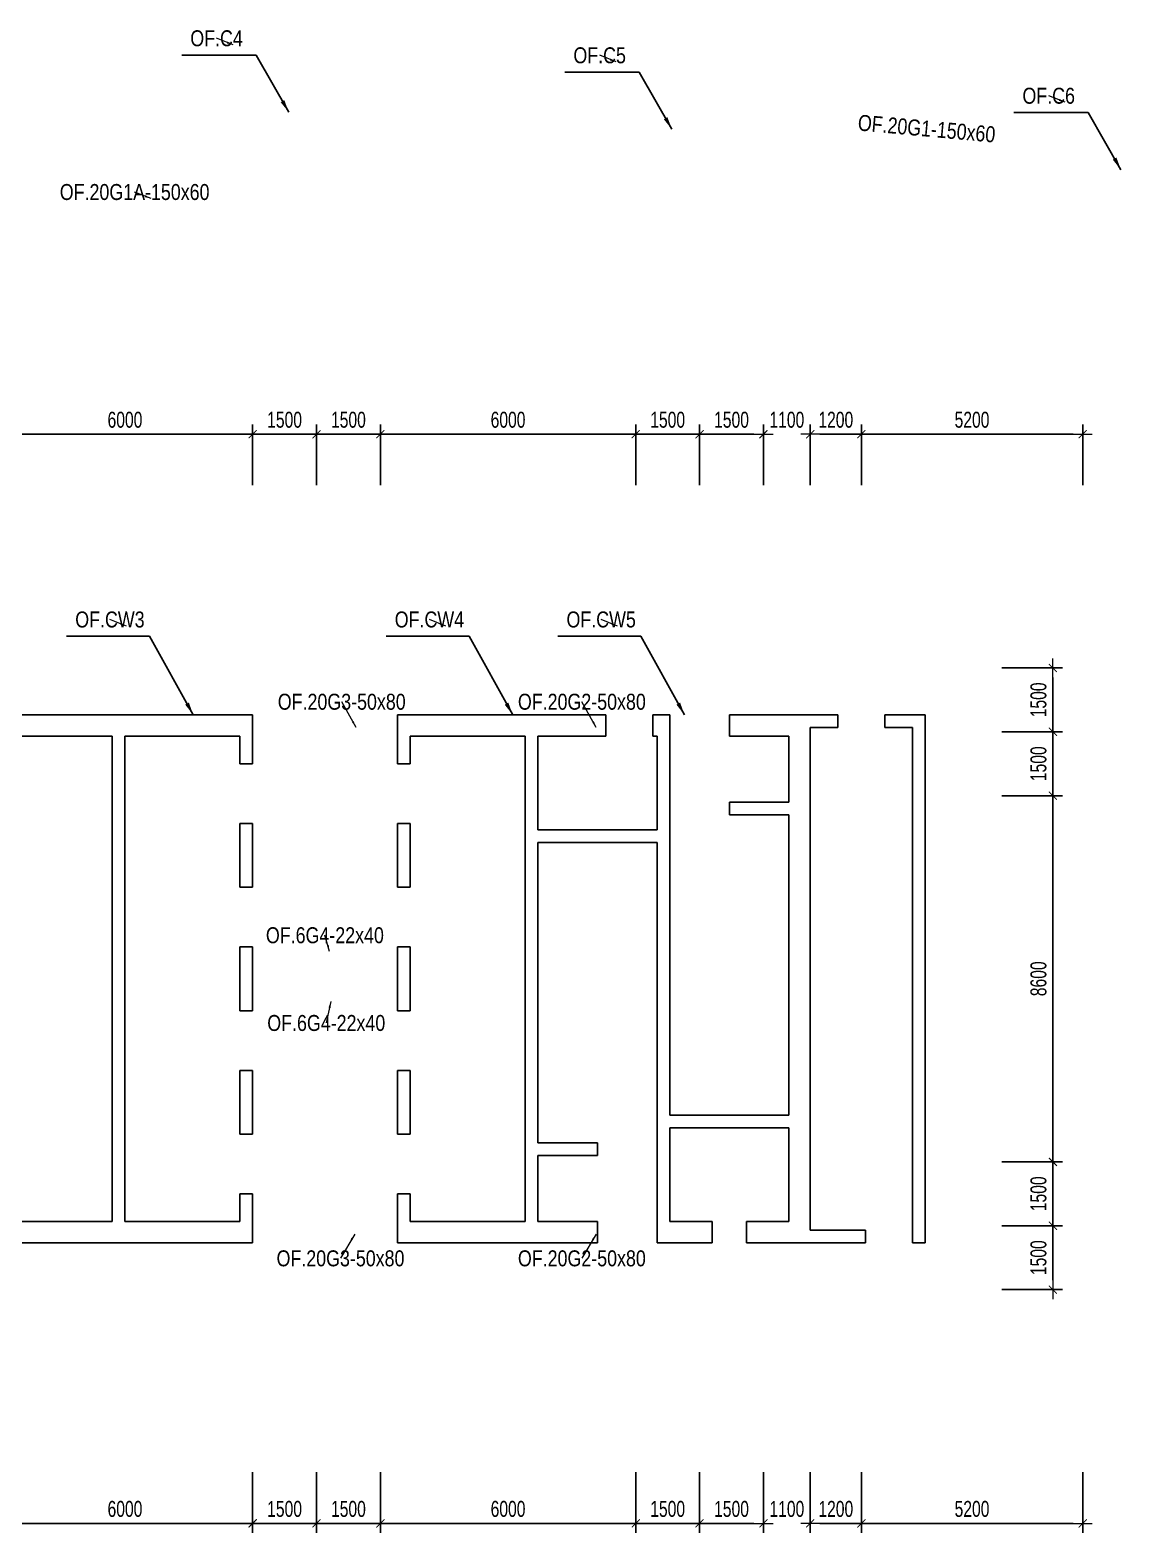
# Model space of a CAD drawing. Header units: millimetres. Extents: x -179076 to 118270, y -18667 to 89640.
# Drawn here: x 56970 to 82599, y 44986 to 80281 of the extents above; entities that cross this region are included whole.
import ezdxf
from ezdxf.enums import TextEntityAlignment as Align

# ---------------------------------------------------------------- set-up
doc = ezdxf.new("R2010")
doc.units = ezdxf.units.MM
doc.layers.get('0').update_dxf_attribs({"lineweight": 20})
doc.layers.get('Defpoints').update_dxf_attribs({"color": 151, "lineweight": 9})
for name, color, linetype, lineweight in [('NDC_S_ANNO', 7, 'Continuous', 20), ('NDC_S_DIM', 1, 'Continuous', 15), ('NDC_S_VN TEXT', 7, 'Continuous', 20)]:
    doc.layers.add(name, color=color, linetype=linetype, lineweight=lineweight)
doc.layers.add('X-CORE_20F$0$A-CON', color=2, linetype='Continuous')
doc.styles.add('ARIAL', font='arial.ttf', dxfattribs={"width": 0.8})
doc.styles.add('NDC_DIM', font='', dxfattribs={"width": 0.75})
doc.styles.get('NDC_DIM').set_extended_font_data('Dotum')
doc.dimstyles.new('NDC_dim_150', dxfattribs={"dimscale": 150, "dimtxt": 2.5, "dimasz": 1.5, "dimexe": 1.5, "dimexo": 2.5, "dimgap": 1, "dimtad": 1, "dimdec": 0, "dimzin": 0, "dimdsep": 46, "dimtxsty": 'NDC_DIM', "dimblk": 'DIMMARK', "dimcen": 0.09, "dimdle": 1.2, "dimclrd": 1, "dimclre": 1, "dimclrt": 3, "dimadec": 0, "dimazin": 0, "dimtfac": 1, "dimtdec": 0, "dimtix": 1, "dimtofl": 0, "dimtmove": 0, "dimatfit": 3, "dimfxl": 8, "dimfxlon": 1, "dimtolj": 1, "dimtzin": 0, "dimarcsym": 0})
doc.dimstyles.new('NDC_dim_iso', dxfattribs={"dimtxt": 2.5, "dimasz": 1, "dimexe": 1.5, "dimexo": 2.5, "dimgap": 1, "dimtad": 1, "dimdec": 0, "dimzin": 0, "dimdsep": 46, "dimtxsty": 'NDC_DIM', "dimblk": 'DIMMARK', "dimcen": 0.09, "dimdle": 1.2, "dimclrd": 1, "dimclre": 1, "dimclrt": 3, "dimadec": 0, "dimazin": 0, "dimtfac": 1, "dimtdec": 0, "dimtix": 1, "dimtofl": 0, "dimtmove": 0, "dimatfit": 3, "dimfxl": 8, "dimfxlon": 1, "dimtolj": 1, "dimtzin": 0, "dimarcsym": 0})

# ---------------------------------------------------------------- blocks, each defined once
blk = doc.blocks.new('DIMMARK')
at = {"layer": 'NDC_S_DIM', "color": 1}
blk.add_line((-1.5, 0), (1, 0), dxfattribs=at)
at = {"layer": 'NDC_S_DIM', "color": 2, "const_width": 0.1}
blk.add_lwpolyline([(-0.42, -0.42), (0.42, 0.42)], dxfattribs=at)
blk = doc.blocks.new('*D231')
at = {"layer": 'Defpoints', "color": 0, "transparency": 16777216}
for p in [(62200, 70789), (56200, 64200), (62200, 64200)]:
    blk.add_point(p, dxfattribs=at)
at = {"layer": 'NDC_S_DIM', "color": 1, "lineweight": -2, "transparency": 16777216}
for p, q in [((56200, 69589), (56200, 71014)), ((62200, 69589), (62200, 71014)), ((56425, 70789), (61975, 70789))]:
    blk.add_line(p, q, dxfattribs=at)
at = {"layer": 'NDC_S_DIM', "color": 1, "lineweight": -2, "transparency": 16777216, "xscale": 225, "yscale": 225, "zscale": 225, "rotation": 180}
blk.add_blockref('DIMMARK', (56200, 70789), dxfattribs=at)
at = {"layer": 'NDC_S_DIM', "color": 1, "lineweight": -2, "transparency": 16777216, "xscale": 225, "yscale": 225, "zscale": 225}
blk.add_blockref('DIMMARK', (62200, 70789), dxfattribs=at)
at = {"layer": 'NDC_S_DIM', "color": 3, "transparency": 16777216, "insert": (59200, 71127), "char_height": 375, "attachment_point": 5, "style": 'NDC_DIM'}
blk.add_mtext('\\A1;6000', dxfattribs=at)
blk = doc.blocks.new('*D232')
at = {"layer": 'Defpoints', "color": 0, "transparency": 16777216}
for p in [(63700, 70789), (62200, 64200), (63700, 64200)]:
    blk.add_point(p, dxfattribs=at)
at = {"layer": 'NDC_S_DIM', "color": 1, "lineweight": -2, "transparency": 16777216}
for p, q in [((62200, 69589), (62200, 71014)), ((63700, 69589), (63700, 71014)), ((62425, 70789), (63475, 70789))]:
    blk.add_line(p, q, dxfattribs=at)
at = {"layer": 'NDC_S_DIM', "color": 1, "lineweight": -2, "transparency": 16777216, "xscale": 225, "yscale": 225, "zscale": 225, "rotation": 180}
blk.add_blockref('DIMMARK', (62200, 70789), dxfattribs=at)
at = {"layer": 'NDC_S_DIM', "color": 1, "lineweight": -2, "transparency": 16777216, "xscale": 225, "yscale": 225, "zscale": 225}
blk.add_blockref('DIMMARK', (63700, 70789), dxfattribs=at)
at = {"layer": 'NDC_S_DIM', "color": 3, "transparency": 16777216, "insert": (62950, 71127), "char_height": 375, "attachment_point": 5, "style": 'NDC_DIM'}
blk.add_mtext('\\A1;1500', dxfattribs=at)
blk = doc.blocks.new('*D233')
at = {"layer": 'Defpoints', "color": 0, "transparency": 16777216}
for p in [(65200, 70789), (63700, 64200), (65200, 64200)]:
    blk.add_point(p, dxfattribs=at)
at = {"layer": 'NDC_S_DIM', "color": 1, "lineweight": -2, "transparency": 16777216}
for p, q in [((63700, 69589), (63700, 71014)), ((65200, 69589), (65200, 71014)), ((63925, 70789), (64975, 70789))]:
    blk.add_line(p, q, dxfattribs=at)
at = {"layer": 'NDC_S_DIM', "color": 1, "lineweight": -2, "transparency": 16777216, "xscale": 225, "yscale": 225, "zscale": 225, "rotation": 180}
blk.add_blockref('DIMMARK', (63700, 70789), dxfattribs=at)
at = {"layer": 'NDC_S_DIM', "color": 1, "lineweight": -2, "transparency": 16777216, "xscale": 225, "yscale": 225, "zscale": 225}
blk.add_blockref('DIMMARK', (65200, 70789), dxfattribs=at)
at = {"layer": 'NDC_S_DIM', "color": 3, "transparency": 16777216, "insert": (64450, 71127), "char_height": 375, "attachment_point": 5, "style": 'NDC_DIM'}
blk.add_mtext('\\A1;1500', dxfattribs=at)
blk = doc.blocks.new('*D234')
at = {"layer": 'Defpoints', "color": 0, "transparency": 16777216}
for p in [(71200, 70789), (65200, 64200), (71200, 64200)]:
    blk.add_point(p, dxfattribs=at)
at = {"layer": 'NDC_S_DIM', "color": 1, "lineweight": -2, "transparency": 16777216}
for p, q in [((65200, 69589), (65200, 71014)), ((71200, 69589), (71200, 71014)), ((65425, 70789), (70975, 70789))]:
    blk.add_line(p, q, dxfattribs=at)
at = {"layer": 'NDC_S_DIM', "color": 1, "lineweight": -2, "transparency": 16777216, "xscale": 225, "yscale": 225, "zscale": 225, "rotation": 180}
blk.add_blockref('DIMMARK', (65200, 70789), dxfattribs=at)
at = {"layer": 'NDC_S_DIM', "color": 1, "lineweight": -2, "transparency": 16777216, "xscale": 225, "yscale": 225, "zscale": 225}
blk.add_blockref('DIMMARK', (71200, 70789), dxfattribs=at)
at = {"layer": 'NDC_S_DIM', "color": 3, "transparency": 16777216, "insert": (68200, 71127), "char_height": 375, "attachment_point": 5, "style": 'NDC_DIM'}
blk.add_mtext('\\A1;6000', dxfattribs=at)
blk = doc.blocks.new('*D235')
at = {"layer": 'Defpoints', "color": 0, "transparency": 16777216}
for p in [(72700, 70789), (71200, 64200), (72700, 64200)]:
    blk.add_point(p, dxfattribs=at)
at = {"layer": 'NDC_S_DIM', "color": 1, "lineweight": -2, "transparency": 16777216}
for p, q in [((71200, 69589), (71200, 71014)), ((72700, 69589), (72700, 71014)), ((71425, 70789), (72475, 70789))]:
    blk.add_line(p, q, dxfattribs=at)
at = {"layer": 'NDC_S_DIM', "color": 1, "lineweight": -2, "transparency": 16777216, "xscale": 225, "yscale": 225, "zscale": 225, "rotation": 180}
blk.add_blockref('DIMMARK', (71200, 70789), dxfattribs=at)
at = {"layer": 'NDC_S_DIM', "color": 1, "lineweight": -2, "transparency": 16777216, "xscale": 225, "yscale": 225, "zscale": 225}
blk.add_blockref('DIMMARK', (72700, 70789), dxfattribs=at)
at = {"layer": 'NDC_S_DIM', "color": 3, "transparency": 16777216, "insert": (71950, 71127), "char_height": 375, "attachment_point": 5, "style": 'NDC_DIM'}
blk.add_mtext('\\A1;1500', dxfattribs=at)
blk = doc.blocks.new('*D236')
at = {"layer": 'Defpoints', "color": 0, "transparency": 16777216}
for p in [(74200, 70789), (72700, 64200), (74200, 64200)]:
    blk.add_point(p, dxfattribs=at)
at = {"layer": 'NDC_S_DIM', "color": 1, "lineweight": -2, "transparency": 16777216}
for p, q in [((72700, 69589), (72700, 71014)), ((74200, 69589), (74200, 71014)), ((72925, 70789), (73975, 70789))]:
    blk.add_line(p, q, dxfattribs=at)
at = {"layer": 'NDC_S_DIM', "color": 1, "lineweight": -2, "transparency": 16777216, "xscale": 225, "yscale": 225, "zscale": 225, "rotation": 180}
blk.add_blockref('DIMMARK', (72700, 70789), dxfattribs=at)
at = {"layer": 'NDC_S_DIM', "color": 1, "lineweight": -2, "transparency": 16777216, "xscale": 225, "yscale": 225, "zscale": 225}
blk.add_blockref('DIMMARK', (74200, 70789), dxfattribs=at)
at = {"layer": 'NDC_S_DIM', "color": 3, "transparency": 16777216, "insert": (73450, 71127), "char_height": 375, "attachment_point": 5, "style": 'NDC_DIM'}
blk.add_mtext('\\A1;1500', dxfattribs=at)
blk = doc.blocks.new('*D237')
at = {"layer": 'Defpoints', "color": 0, "transparency": 16777216}
for p in [(75300, 70789), (74200, 64200), (75300, 64200)]:
    blk.add_point(p, dxfattribs=at)
at = {"layer": 'NDC_S_DIM', "color": 1, "lineweight": -2, "transparency": 16777216}
for p, q in [((74200, 69589), (74200, 71014)), ((75300, 69589), (75300, 71014)), ((73975, 70789), (73750, 70789)), ((75525, 70789), (75750, 70789))]:
    blk.add_line(p, q, dxfattribs=at)
at = {"layer": 'NDC_S_DIM', "color": 1, "lineweight": -2, "transparency": 16777216, "xscale": 225, "yscale": 225, "zscale": 225}
blk.add_blockref('DIMMARK', (74200, 70789), dxfattribs=at)
at = {"layer": 'NDC_S_DIM', "color": 1, "lineweight": -2, "transparency": 16777216, "xscale": 225, "yscale": 225, "zscale": 225, "rotation": 180}
blk.add_blockref('DIMMARK', (75300, 70789), dxfattribs=at)
at = {"layer": 'NDC_S_DIM', "color": 3, "transparency": 16777216, "insert": (74750, 71127), "char_height": 375, "attachment_point": 5, "style": 'NDC_DIM'}
blk.add_mtext('\\A1;1100', dxfattribs=at)
blk = doc.blocks.new('*D238')
at = {"layer": 'Defpoints', "color": 0, "transparency": 16777216}
for p in [(74200, 65300), (74200, 63800), (81000, 63800)]:
    blk.add_point(p, dxfattribs=at)
at = {"layer": 'NDC_S_DIM', "color": 1, "lineweight": -2, "transparency": 16777216}
for p, q in [((79800, 65300), (81225, 65300)), ((81000, 65075), (81000, 64025)), ((79800, 63800), (81225, 63800))]:
    blk.add_line(p, q, dxfattribs=at)
at = {"layer": 'NDC_S_DIM', "color": 1, "lineweight": -2, "transparency": 16777216, "xscale": 225, "yscale": 225, "zscale": 225}
for p, rotation in [((81000, 65300), 90), ((81000, 63800), 270)]:
    blk.add_blockref('DIMMARK', p, dxfattribs=dict(at, rotation=rotation))
at = {"layer": 'NDC_S_DIM', "color": 3, "transparency": 16777216, "insert": (80662, 64550), "char_height": 375, "attachment_point": 5, "rotation": 90, "style": 'NDC_DIM'}
blk.add_mtext('\\A1;1500', dxfattribs=at)
blk = doc.blocks.new('*D239')
at = {"layer": 'Defpoints', "color": 0, "transparency": 16777216}
for p in [(74200, 63800), (74200, 62300), (81000, 62300)]:
    blk.add_point(p, dxfattribs=at)
at = {"layer": 'NDC_S_DIM', "color": 1, "lineweight": -2, "transparency": 16777216}
for p, q in [((79800, 63800), (81225, 63800)), ((81000, 63575), (81000, 62525)), ((79800, 62300), (81225, 62300))]:
    blk.add_line(p, q, dxfattribs=at)
at = {"layer": 'NDC_S_DIM', "color": 1, "lineweight": -2, "transparency": 16777216, "xscale": 225, "yscale": 225, "zscale": 225}
for p, rotation in [((81000, 63800), 90), ((81000, 62300), 270)]:
    blk.add_blockref('DIMMARK', p, dxfattribs=dict(at, rotation=rotation))
at = {"layer": 'NDC_S_DIM', "color": 3, "transparency": 16777216, "insert": (80662, 63050), "char_height": 375, "attachment_point": 5, "rotation": 90, "style": 'NDC_DIM'}
blk.add_mtext('\\A1;1500', dxfattribs=at)
blk = doc.blocks.new('*D240')
at = {"layer": 'Defpoints', "color": 0, "transparency": 16777216}
for p in [(74200, 62300), (74200, 53700), (81000, 53700)]:
    blk.add_point(p, dxfattribs=at)
at = {"layer": 'NDC_S_DIM', "color": 1, "lineweight": -2, "transparency": 16777216}
for p, q in [((79800, 62300), (81225, 62300)), ((81000, 62075), (81000, 53925)), ((79800, 53700), (81225, 53700))]:
    blk.add_line(p, q, dxfattribs=at)
at = {"layer": 'NDC_S_DIM', "color": 1, "lineweight": -2, "transparency": 16777216, "xscale": 225, "yscale": 225, "zscale": 225}
for p, rotation in [((81000, 62300), 90), ((81000, 53700), 270)]:
    blk.add_blockref('DIMMARK', p, dxfattribs=dict(at, rotation=rotation))
at = {"layer": 'NDC_S_DIM', "color": 3, "transparency": 16777216, "insert": (80662, 58000), "char_height": 375, "attachment_point": 5, "rotation": 90, "style": 'NDC_DIM'}
blk.add_mtext('\\A1;8600', dxfattribs=at)
blk = doc.blocks.new('*D241')
at = {"layer": 'Defpoints', "color": 0, "transparency": 16777216}
for p in [(74200, 53700), (74200, 52200), (81000, 52200)]:
    blk.add_point(p, dxfattribs=at)
at = {"layer": 'NDC_S_DIM', "color": 1, "lineweight": -2, "transparency": 16777216}
for p, q in [((79800, 53700), (81225, 53700)), ((81000, 53475), (81000, 52425)), ((79800, 52200), (81225, 52200))]:
    blk.add_line(p, q, dxfattribs=at)
at = {"layer": 'NDC_S_DIM', "color": 1, "lineweight": -2, "transparency": 16777216, "xscale": 225, "yscale": 225, "zscale": 225}
for p, rotation in [((81000, 53700), 90), ((81000, 52200), 270)]:
    blk.add_blockref('DIMMARK', p, dxfattribs=dict(at, rotation=rotation))
at = {"layer": 'NDC_S_DIM', "color": 3, "transparency": 16777216, "insert": (80662, 52950), "char_height": 375, "attachment_point": 5, "rotation": 90, "style": 'NDC_DIM'}
blk.add_mtext('\\A1;1500', dxfattribs=at)
blk = doc.blocks.new('*D242')
at = {"layer": 'Defpoints', "color": 0, "transparency": 16777216}
for p in [(74200, 52200), (74200, 50700), (81000, 50700)]:
    blk.add_point(p, dxfattribs=at)
at = {"layer": 'NDC_S_DIM', "color": 1, "lineweight": -2, "transparency": 16777216}
for p, q in [((79800, 52200), (81225, 52200)), ((81000, 51975), (81000, 50925)), ((79800, 50700), (81225, 50700))]:
    blk.add_line(p, q, dxfattribs=at)
at = {"layer": 'NDC_S_DIM', "color": 1, "lineweight": -2, "transparency": 16777216, "xscale": 225, "yscale": 225, "zscale": 225}
for p, rotation in [((81000, 52200), 90), ((81000, 50700), 270)]:
    blk.add_blockref('DIMMARK', p, dxfattribs=dict(at, rotation=rotation))
at = {"layer": 'NDC_S_DIM', "color": 3, "transparency": 16777216, "insert": (80662, 51450), "char_height": 375, "attachment_point": 5, "rotation": 90, "style": 'NDC_DIM'}
blk.add_mtext('\\A1;1500', dxfattribs=at)
blk = doc.blocks.new('*D251')
at = {"layer": 'Defpoints', "color": 0, "transparency": 16777216}
for p in [(56200, 51800), (62200, 51800), (62200, 45211)]:
    blk.add_point(p, dxfattribs=at)
at = {"layer": 'NDC_S_DIM', "color": 1, "lineweight": -2, "transparency": 16777216}
for p, q in [((56200, 46411), (56200, 44986)), ((62200, 46411), (62200, 44986)), ((56425, 45211), (61975, 45211))]:
    blk.add_line(p, q, dxfattribs=at)
at = {"layer": 'NDC_S_DIM', "color": 1, "lineweight": -2, "transparency": 16777216, "xscale": 225, "yscale": 225, "zscale": 225, "rotation": 180}
blk.add_blockref('DIMMARK', (56200, 45211), dxfattribs=at)
at = {"layer": 'NDC_S_DIM', "color": 1, "lineweight": -2, "transparency": 16777216, "xscale": 225, "yscale": 225, "zscale": 225}
blk.add_blockref('DIMMARK', (62200, 45211), dxfattribs=at)
at = {"layer": 'NDC_S_DIM', "color": 3, "transparency": 16777216, "insert": (59200, 45548), "char_height": 375, "attachment_point": 5, "style": 'NDC_DIM'}
blk.add_mtext('\\A1;6000', dxfattribs=at)
blk = doc.blocks.new('*D252')
at = {"layer": 'Defpoints', "color": 0, "transparency": 16777216}
for p in [(62200, 51800), (63700, 51800), (63700, 45211)]:
    blk.add_point(p, dxfattribs=at)
at = {"layer": 'NDC_S_DIM', "color": 1, "lineweight": -2, "transparency": 16777216}
for p, q in [((62200, 46411), (62200, 44986)), ((63700, 46411), (63700, 44986)), ((62425, 45211), (63475, 45211))]:
    blk.add_line(p, q, dxfattribs=at)
at = {"layer": 'NDC_S_DIM', "color": 1, "lineweight": -2, "transparency": 16777216, "xscale": 225, "yscale": 225, "zscale": 225, "rotation": 180}
blk.add_blockref('DIMMARK', (62200, 45211), dxfattribs=at)
at = {"layer": 'NDC_S_DIM', "color": 1, "lineweight": -2, "transparency": 16777216, "xscale": 225, "yscale": 225, "zscale": 225}
blk.add_blockref('DIMMARK', (63700, 45211), dxfattribs=at)
at = {"layer": 'NDC_S_DIM', "color": 3, "transparency": 16777216, "insert": (62950, 45548), "char_height": 375, "attachment_point": 5, "style": 'NDC_DIM'}
blk.add_mtext('\\A1;1500', dxfattribs=at)
blk = doc.blocks.new('*D253')
at = {"layer": 'Defpoints', "color": 0, "transparency": 16777216}
for p in [(63700, 51800), (65200, 51800), (65200, 45211)]:
    blk.add_point(p, dxfattribs=at)
at = {"layer": 'NDC_S_DIM', "color": 1, "lineweight": -2, "transparency": 16777216}
for p, q in [((63700, 46411), (63700, 44986)), ((65200, 46411), (65200, 44986)), ((63925, 45211), (64975, 45211))]:
    blk.add_line(p, q, dxfattribs=at)
at = {"layer": 'NDC_S_DIM', "color": 1, "lineweight": -2, "transparency": 16777216, "xscale": 225, "yscale": 225, "zscale": 225, "rotation": 180}
blk.add_blockref('DIMMARK', (63700, 45211), dxfattribs=at)
at = {"layer": 'NDC_S_DIM', "color": 1, "lineweight": -2, "transparency": 16777216, "xscale": 225, "yscale": 225, "zscale": 225}
blk.add_blockref('DIMMARK', (65200, 45211), dxfattribs=at)
at = {"layer": 'NDC_S_DIM', "color": 3, "transparency": 16777216, "insert": (64450, 45548), "char_height": 375, "attachment_point": 5, "style": 'NDC_DIM'}
blk.add_mtext('\\A1;1500', dxfattribs=at)
blk = doc.blocks.new('*D254')
at = {"layer": 'Defpoints', "color": 0, "transparency": 16777216}
for p in [(65200, 51800), (71200, 51800), (71200, 45211)]:
    blk.add_point(p, dxfattribs=at)
at = {"layer": 'NDC_S_DIM', "color": 1, "lineweight": -2, "transparency": 16777216}
for p, q in [((65200, 46411), (65200, 44986)), ((71200, 46411), (71200, 44986)), ((65425, 45211), (70975, 45211))]:
    blk.add_line(p, q, dxfattribs=at)
at = {"layer": 'NDC_S_DIM', "color": 1, "lineweight": -2, "transparency": 16777216, "xscale": 225, "yscale": 225, "zscale": 225, "rotation": 180}
blk.add_blockref('DIMMARK', (65200, 45211), dxfattribs=at)
at = {"layer": 'NDC_S_DIM', "color": 1, "lineweight": -2, "transparency": 16777216, "xscale": 225, "yscale": 225, "zscale": 225}
blk.add_blockref('DIMMARK', (71200, 45211), dxfattribs=at)
at = {"layer": 'NDC_S_DIM', "color": 3, "transparency": 16777216, "insert": (68200, 45548), "char_height": 375, "attachment_point": 5, "style": 'NDC_DIM'}
blk.add_mtext('\\A1;6000', dxfattribs=at)
blk = doc.blocks.new('*D255')
at = {"layer": 'Defpoints', "color": 0, "transparency": 16777216}
for p in [(71200, 51800), (72700, 51800), (72700, 45211)]:
    blk.add_point(p, dxfattribs=at)
at = {"layer": 'NDC_S_DIM', "color": 1, "lineweight": -2, "transparency": 16777216}
for p, q in [((71200, 46411), (71200, 44986)), ((72700, 46411), (72700, 44986)), ((71425, 45211), (72475, 45211))]:
    blk.add_line(p, q, dxfattribs=at)
at = {"layer": 'NDC_S_DIM', "color": 1, "lineweight": -2, "transparency": 16777216, "xscale": 225, "yscale": 225, "zscale": 225, "rotation": 180}
blk.add_blockref('DIMMARK', (71200, 45211), dxfattribs=at)
at = {"layer": 'NDC_S_DIM', "color": 1, "lineweight": -2, "transparency": 16777216, "xscale": 225, "yscale": 225, "zscale": 225}
blk.add_blockref('DIMMARK', (72700, 45211), dxfattribs=at)
at = {"layer": 'NDC_S_DIM', "color": 3, "transparency": 16777216, "insert": (71950, 45548), "char_height": 375, "attachment_point": 5, "style": 'NDC_DIM'}
blk.add_mtext('\\A1;1500', dxfattribs=at)
blk = doc.blocks.new('*D256')
at = {"layer": 'Defpoints', "color": 0, "transparency": 16777216}
for p in [(72700, 51800), (74200, 51800), (74200, 45211)]:
    blk.add_point(p, dxfattribs=at)
at = {"layer": 'NDC_S_DIM', "color": 1, "lineweight": -2, "transparency": 16777216}
for p, q in [((72700, 46411), (72700, 44986)), ((74200, 46411), (74200, 44986)), ((72925, 45211), (73975, 45211))]:
    blk.add_line(p, q, dxfattribs=at)
at = {"layer": 'NDC_S_DIM', "color": 1, "lineweight": -2, "transparency": 16777216, "xscale": 225, "yscale": 225, "zscale": 225, "rotation": 180}
blk.add_blockref('DIMMARK', (72700, 45211), dxfattribs=at)
at = {"layer": 'NDC_S_DIM', "color": 1, "lineweight": -2, "transparency": 16777216, "xscale": 225, "yscale": 225, "zscale": 225}
blk.add_blockref('DIMMARK', (74200, 45211), dxfattribs=at)
at = {"layer": 'NDC_S_DIM', "color": 3, "transparency": 16777216, "insert": (73450, 45548), "char_height": 375, "attachment_point": 5, "style": 'NDC_DIM'}
blk.add_mtext('\\A1;1500', dxfattribs=at)
blk = doc.blocks.new('*D257')
at = {"layer": 'Defpoints', "color": 0, "transparency": 16777216}
for p in [(74200, 51800), (75300, 51800), (75300, 45211)]:
    blk.add_point(p, dxfattribs=at)
at = {"layer": 'NDC_S_DIM', "color": 1, "lineweight": -2, "transparency": 16777216}
for p, q in [((74200, 46411), (74200, 44986)), ((75300, 46411), (75300, 44986)), ((73975, 45211), (73750, 45211)), ((75525, 45211), (75750, 45211))]:
    blk.add_line(p, q, dxfattribs=at)
at = {"layer": 'NDC_S_DIM', "color": 1, "lineweight": -2, "transparency": 16777216, "xscale": 225, "yscale": 225, "zscale": 225}
blk.add_blockref('DIMMARK', (74200, 45211), dxfattribs=at)
at = {"layer": 'NDC_S_DIM', "color": 1, "lineweight": -2, "transparency": 16777216, "xscale": 225, "yscale": 225, "zscale": 225, "rotation": 180}
blk.add_blockref('DIMMARK', (75300, 45211), dxfattribs=at)
at = {"layer": 'NDC_S_DIM', "color": 3, "transparency": 16777216, "insert": (74750, 45548), "char_height": 375, "attachment_point": 5, "style": 'NDC_DIM'}
blk.add_mtext('\\A1;1100', dxfattribs=at)
blk = doc.blocks.new('*D264')
at = {"layer": 'Defpoints', "color": 0, "transparency": 16777216}
for p in [(76500, 53700), (81700, 52200), (81700, 45211)]:
    blk.add_point(p, dxfattribs=at)
at = {"layer": 'NDC_S_DIM', "color": 1, "lineweight": -2, "transparency": 16777216}
for p, q in [((76500, 46411), (76500, 44986)), ((81700, 46411), (81700, 44986)), ((76725, 45211), (81475, 45211))]:
    blk.add_line(p, q, dxfattribs=at)
at = {"layer": 'NDC_S_DIM', "color": 1, "lineweight": -2, "transparency": 16777216, "xscale": 225, "yscale": 225, "zscale": 225, "rotation": 180}
blk.add_blockref('DIMMARK', (76500, 45211), dxfattribs=at)
at = {"layer": 'NDC_S_DIM', "color": 1, "lineweight": -2, "transparency": 16777216, "xscale": 225, "yscale": 225, "zscale": 225}
blk.add_blockref('DIMMARK', (81700, 45211), dxfattribs=at)
at = {"layer": 'NDC_S_DIM', "color": 3, "transparency": 16777216, "insert": (79100, 45548), "char_height": 375, "attachment_point": 5, "style": 'NDC_DIM'}
blk.add_mtext('\\A1;5200', dxfattribs=at)
blk = doc.blocks.new('*D265')
at = {"layer": 'Defpoints', "color": 0, "transparency": 16777216}
for p in [(81700, 70789), (81700, 65300), (76500, 62300)]:
    blk.add_point(p, dxfattribs=at)
at = {"layer": 'NDC_S_DIM', "color": 1, "lineweight": -2, "transparency": 16777216}
for p, q in [((76500, 69589), (76500, 71014)), ((81700, 69589), (81700, 71014)), ((76725, 70789), (81475, 70789))]:
    blk.add_line(p, q, dxfattribs=at)
at = {"layer": 'NDC_S_DIM', "color": 1, "lineweight": -2, "transparency": 16777216, "xscale": 225, "yscale": 225, "zscale": 225, "rotation": 180}
blk.add_blockref('DIMMARK', (76500, 70789), dxfattribs=at)
at = {"layer": 'NDC_S_DIM', "color": 1, "lineweight": -2, "transparency": 16777216, "xscale": 225, "yscale": 225, "zscale": 225}
blk.add_blockref('DIMMARK', (81700, 70789), dxfattribs=at)
at = {"layer": 'NDC_S_DIM', "color": 3, "transparency": 16777216, "insert": (79100, 71127), "char_height": 375, "attachment_point": 5, "style": 'NDC_DIM'}
blk.add_mtext('\\A1;5200', dxfattribs=at)
blk = doc.blocks.new('*D270')
at = {"layer": 'Defpoints', "color": 0, "transparency": 16777216}
for p in [(76500, 70789), (75300, 64200), (76500, 62300)]:
    blk.add_point(p, dxfattribs=at)
at = {"layer": 'NDC_S_DIM', "color": 1, "lineweight": -2, "transparency": 16777216}
for p, q in [((75300, 69589), (75300, 71014)), ((76500, 69589), (76500, 71014)), ((75525, 70789), (76275, 70789))]:
    blk.add_line(p, q, dxfattribs=at)
at = {"layer": 'NDC_S_DIM', "color": 1, "lineweight": -2, "transparency": 16777216, "xscale": 225, "yscale": 225, "zscale": 225, "rotation": 180}
blk.add_blockref('DIMMARK', (75300, 70789), dxfattribs=at)
at = {"layer": 'NDC_S_DIM', "color": 1, "lineweight": -2, "transparency": 16777216, "xscale": 225, "yscale": 225, "zscale": 225}
blk.add_blockref('DIMMARK', (76500, 70789), dxfattribs=at)
at = {"layer": 'NDC_S_DIM', "color": 3, "transparency": 16777216, "insert": (75900, 71127), "char_height": 375, "attachment_point": 5, "style": 'NDC_DIM'}
blk.add_mtext('\\A1;1200', dxfattribs=at)
blk = doc.blocks.new('*D280')
at = {"layer": 'Defpoints', "color": 0, "transparency": 16777216}
for p in [(76500, 53700), (75300, 51800), (76500, 45211)]:
    blk.add_point(p, dxfattribs=at)
at = {"layer": 'NDC_S_DIM', "color": 1, "lineweight": -2, "transparency": 16777216}
for p, q in [((75300, 46411), (75300, 44986)), ((76500, 46411), (76500, 44986)), ((75525, 45211), (76275, 45211))]:
    blk.add_line(p, q, dxfattribs=at)
at = {"layer": 'NDC_S_DIM', "color": 1, "lineweight": -2, "transparency": 16777216, "xscale": 225, "yscale": 225, "zscale": 225, "rotation": 180}
blk.add_blockref('DIMMARK', (75300, 45211), dxfattribs=at)
at = {"layer": 'NDC_S_DIM', "color": 1, "lineweight": -2, "transparency": 16777216, "xscale": 225, "yscale": 225, "zscale": 225}
blk.add_blockref('DIMMARK', (76500, 45211), dxfattribs=at)
at = {"layer": 'NDC_S_DIM', "color": 3, "transparency": 16777216, "insert": (75900, 45548), "char_height": 375, "attachment_point": 5, "style": 'NDC_DIM'}
blk.add_mtext('\\A1;1200', dxfattribs=at)
blk = doc.blocks.new('A$C705e4ff6')
at = {"layer": 'X-CORE_20F$0$A-CON', "ltscale": 10}
for p, q in [((0, 0), (950, 0)), ((0, 0), (0, -12400)), ((4199, 0), (4199, -500)), ((5001, 0), (5001, -500)), ((14900, 0), (14900, -1150)), ((18300, 0), (18300, -1150)), ((24600, 0), (18300, 0)), ((24600, 0), (24600, -1150)), ((28000, 0), (28000, -1150)), ((28000, 0), (32898, 0)), ((32898, -500), (32898, 0)), ((34000, -500), (34000, 0)), ((35800, 0), (38350, 0)), ((39450, 0), (40400, 0)), ((39450, -300), (39450, 0)), ((40400, 0), (40400, -12400)), ((950, -300), (300, -300)), ((300, -300), (300, -12100)), ((950, -300), (950, 0)), ((2050, 0), (4199, 0)), ((2050, -300), (2050, 0)), ((2700, -300), (2050, -300)), ((2700, -300), (2700, -12100)), ((5001, 0), (6850, 0)), ((6850, 0), (6850, -500)), ((8600, 0), (9849, 0)), ((8600, -4050), (8600, 0)), ((9849, 0), (9849, -500)), ((10651, 0), (14900, 0)), ((10651, 0), (10651, -500)), ((34000, 0), (34400, 0)), ((34400, -9400), (34400, 0)), ((35800, -500), (35800, 0)), ((37700, -300), (37700, -12100)), ((38350, -300), (37700, -300)), ((38350, -300), (38350, 0)), ((40100, -300), (39450, -300)), ((40100, -300), (40100, -12400)), ((3200, -4550), (3200, -500)), ((3200, -500), (4199, -500)), ((5001, -500), (6000, -500)), ((6000, -500), (6000, -4550)), ((6300, -500), (6300, -10500)), ((6300, -500), (6850, -500)), ((9849, -500), (8900, -500)), ((8900, -3100), (8900, -500)), ((11600, -500), (10651, -500)), ((11600, -500), (11600, -3100)), ((14600, -500), (11900, -500)), ((11900, -500), (11900, -11900)), ((11975, -500), (11900, -500)), ((14600, -500), (14600, -1150)), ((18600, -1150), (18600, -500)), ((18600, -500), (21300, -500)), ((21300, -500), (21300, -11900)), ((21600, -500), (21600, -11900)), ((24300, -500), (21600, -500)), ((24300, -500), (24300, -1150)), ((31000, -500), (28300, -500)), ((28300, -500), (28300, -1150)), ((31000, -11900), (31000, -500)), ((32898, -500), (31300, -500)), ((31300, -500), (31300, -2700)), ((34100, -500), (34000, -500)), ((34100, -2700), (34100, -500)), ((35800, -500), (37200, -500)), ((37200, -500), (37200, -2050)), ((14900, -1150), (14600, -1150)), ((18300, -1150), (18600, -1150)), ((24300, -1150), (24600, -1150)), ((28000, -1150), (28300, -1150)), ((37200, -2050), (35800, -2050)), ((35800, -2350), (35800, -2050)), ((37200, -2350), (35800, -2350)), ((37200, -2350), (37200, -9400)), ((14600, -2550), (14600, -4050)), ((14900, -2550), (14600, -2550)), ((14900, -2550), (14900, -4050)), ((18300, -2550), (18300, -4050)), ((18300, -2550), (18600, -2550)), ((18600, -4050), (18600, -2550)), ((24300, -4050), (24300, -2550)), ((24300, -2550), (24600, -2550)), ((24600, -2550), (24600, -4050)), ((28000, -2550), (28000, -4050)), ((28000, -2550), (28300, -2550)), ((28300, -2550), (28300, -4050)), ((31300, -2700), (34100, -2700)), ((8900, -3100), (11600, -3100)), ((31300, -3000), (31300, -10050)), ((31300, -3000), (34100, -3000)), ((34100, -12400), (34100, -3000)), ((11600, -3400), (8900, -3400)), ((8900, -3400), (8900, -4050)), ((11600, -3400), (11600, -8800)), ((8900, -4050), (8600, -4050)), ((14900, -4050), (14600, -4050)), ((18300, -4050), (18600, -4050)), ((24600, -4050), (24300, -4050)), ((28000, -4050), (28300, -4050)), ((6000, -4550), (3200, -4550)), ((6000, -4850), (3200, -4850)), ((3200, -4850), (3200, -11900)), ((6000, -10500), (6000, -4850)), ((8900, -5450), (8600, -5450)), ((8600, -5450), (8600, -6750)), ((8900, -6750), (8900, -5450)), ((14600, -5450), (14600, -6950)), ((14900, -5450), (14600, -5450)), ((14900, -5450), (14900, -6950)), ((18300, -5450), (18300, -6950)), ((18300, -5450), (18600, -5450)), ((18600, -5450), (18600, -6950)), ((24600, -5450), (24300, -5450)), ((24300, -5450), (24300, -6950)), ((24600, -5450), (24600, -6950)), ((28000, -5450), (28300, -5450)), ((28000, -5450), (28000, -6950)), ((28300, -5450), (28300, -6950)), ((8600, -6750), (8900, -6750)), ((14900, -6950), (14600, -6950)), ((18300, -6950), (18600, -6950)), ((24600, -6950), (24300, -6950)), ((28000, -6950), (28300, -6950)), ((8600, -11900), (8600, -8150)), ((8600, -8150), (8900, -8150)), ((8900, -8150), (8900, -8800)), ((14900, -8350), (14600, -8350)), ((14600, -8350), (14600, -9850)), ((14900, -8350), (14900, -9850)), ((18300, -8350), (18600, -8350)), ((18300, -8350), (18300, -9850)), ((18600, -8350), (18600, -9850)), ((24600, -8350), (24300, -8350)), ((24300, -8350), (24300, -9850)), ((24600, -8350), (24600, -9850)), ((28000, -8350), (28300, -8350)), ((28000, -8350), (28000, -9850)), ((28300, -8350), (28300, -9850)), ((8900, -8800), (11600, -8800)), ((8900, -9100), (11600, -9100)), ((8900, -9100), (8900, -11900)), ((34400, -9400), (37200, -9400)), ((14900, -9850), (14600, -9850)), ((18300, -9850), (18600, -9850)), ((24600, -9850), (24300, -9850)), ((28000, -9850), (28300, -9850)), ((34400, -11900), (34400, -9700)), ((34400, -9700), (37200, -9700)), ((37200, -9700), (37200, -11900)), ((31300, -10050), (32700, -10050)), ((32700, -10050), (32700, -10350)), ((6300, -10500), (6000, -10500)), ((31300, -10350), (31300, -11900)), ((31300, -10350), (32700, -10350)), ((14900, -11250), (14600, -11250)), ((14600, -11250), (14600, -11900)), ((14900, -11250), (14900, -12400)), ((18300, -11250), (18600, -11250)), ((18300, -11250), (18300, -12400)), ((18600, -11250), (18600, -11900)), ((24600, -11250), (24300, -11250)), ((24300, -11250), (24300, -11900)), ((24600, -11250), (24600, -12400)), ((28000, -11250), (28300, -11250)), ((28000, -11250), (28000, -12400)), ((28300, -11250), (28300, -11900)), ((3200, -11900), (6850, -11900)), ((10000, -11900), (10000, -12400)), ((11100, -11900), (11100, -12400)), ((11900, -11900), (14600, -11900)), ((18600, -11900), (21300, -11900)), ((21600, -11900), (24300, -11900)), ((28300, -11900), (31000, -11900)), ((31300, -11900), (32700, -11900)), ((32700, -11900), (32700, -12400)), ((34400, -11900), (35399, -11900)), ((35399, -11900), (35399, -12400)), ((36201, -11900), (37200, -11900)), ((36201, -11900), (36201, -12400)), ((300, -12100), (2700, -12100)), ((39000, -12100), (37700, -12100)), ((6850, -12400), (0, -12400)), ((10000, -12400), (8600, -12400)), ((14900, -12400), (11100, -12400)), ((18300, -12400), (24600, -12400)), ((32700, -12400), (28000, -12400)), ((35399, -12400), (34100, -12400)), ((39000, -12400), (36201, -12400)), ((40400, -12400), (40100, -12400))]:
    blk.add_line(p, q, dxfattribs=at)
at = {"layer": 'X-CORE_20F$0$A-CON'}
for p, q in [((11600, -9100), (11600, -11900)), ((6850, -12400), (6850, -11900)), ((8600, -11900), (8600, -12400)), ((8900, -11900), (10000, -11900)), ((11100, -11900), (11600, -11900))]:
    blk.add_line(p, q, dxfattribs=at)
at = {"layer": 'X-CORE_20F$0$A-CON', "ltscale": 10}
blk.add_lwpolyline([(39000, -12100), (39000, -12400)], dxfattribs=at)
blk = doc.blocks.new('*U212')
at = {"layer": 'NDC_S_ANNO', "ltscale": 0.8, "style": 'ARIAL', "width": 0.8, "flags": 1}
blk.add_attdef('CHU_THICH', text='', height=2.5, dxfattribs=at).set_placement((0, 0), align=Align.MIDDLE_CENTER)
at = {"layer": 'NDC_S_ANNO', "ltscale": 0.8, "style": 'ARIAL', "width": 0.8}
blk.add_attdef('TEN', text='', height=2.5, dxfattribs=at).set_placement((-2.58, 1.03), align=Align.MIDDLE_CENTER)
at = {"layer": 'Defpoints'}
blk.add_leader([(0, 0), (-2.58, 1.03)], dimstyle='NDC_dim_iso', override={"dimgap": 0.625, "dimtad": 0}, dxfattribs=at)
blk = doc.blocks.new('*U213')
at = {"layer": 'NDC_S_ANNO', "ltscale": 0.8, "style": 'ARIAL', "width": 0.8, "flags": 1}
blk.add_attdef('CHU_THICH', text='', height=2.5, dxfattribs=at).set_placement((0, 0), align=Align.MIDDLE_CENTER)
at = {"layer": 'NDC_S_ANNO', "ltscale": 0.8, "style": 'ARIAL', "width": 0.8}
blk.add_attdef('TEN', text='', height=2.5, dxfattribs=at).set_placement((-2.58, 1.03), align=Align.MIDDLE_CENTER)
at = {"layer": 'Defpoints'}
blk.add_leader([(0, 0), (-2.58, 1.03)], dimstyle='NDC_dim_iso', override={"dimgap": 0.625, "dimtad": 0}, dxfattribs=at)
blk = doc.blocks.new('*U214')
at = {"layer": 'NDC_S_ANNO', "ltscale": 0.8, "style": 'ARIAL', "width": 0.8, "flags": 1}
blk.add_attdef('CHU_THICH', text='', height=2.5, dxfattribs=at).set_placement((0, 0), align=Align.MIDDLE_CENTER)
at = {"layer": 'NDC_S_ANNO', "ltscale": 0.8, "style": 'ARIAL', "width": 0.8}
blk.add_attdef('TEN', text='', height=2.5, dxfattribs=at).set_placement((-2.58, 1.03), align=Align.MIDDLE_CENTER)
at = {"layer": 'Defpoints'}
blk.add_leader([(0, 0), (-2.58, 1.03)], dimstyle='NDC_dim_iso', override={"dimgap": 0.625, "dimtad": 0}, dxfattribs=at)
blk = doc.blocks.new('*U210')
at = {"layer": 'NDC_S_ANNO', "ltscale": 0.8, "style": 'ARIAL', "width": 0.8, "flags": 1}
blk.add_attdef('CHU_THICH', text='', height=2.5, dxfattribs=at).set_placement((0, 0), align=Align.MIDDLE_CENTER)
at = {"layer": 'NDC_S_ANNO', "ltscale": 0.8, "style": 'ARIAL', "width": 0.8}
blk.add_attdef('TEN', text='', height=2.5, dxfattribs=at).set_placement((-2.58, 1.03), align=Align.MIDDLE_CENTER)
at = {"layer": 'Defpoints'}
blk.add_leader([(0, 0), (-2.58, 1.03)], dimstyle='NDC_dim_iso', override={"dimgap": 0.625, "dimtad": 0}, dxfattribs=at)
blk = doc.blocks.new('*U272')
at = {"layer": 'NDC_S_ANNO', "ltscale": 0.8, "style": 'ARIAL', "width": 0.8}
blk.add_attdef('TEN', text='', height=2.5, dxfattribs=at).set_placement((-2.24, 4.02), align=Align.MIDDLE_CENTER)
at = {"layer": 'NDC_S_ANNO', "ltscale": 0.8, "style": 'ARIAL', "width": 0.8, "flags": 1}
blk.add_attdef('CHU_THICH', text='', height=2.5, dxfattribs=at).set_placement((0, 0), align=Align.MIDDLE_CENTER)
at = {"layer": 'Defpoints'}
blk.add_leader([(0, 0), (-2.24, 4.02)], dimstyle='NDC_dim_iso', override={"dimgap": 0.625, "dimtad": 0}, dxfattribs=at)
blk = doc.blocks.new('*U276')
at = {"layer": 'NDC_S_ANNO', "ltscale": 0.8, "style": 'ARIAL', "width": 0.8}
blk.add_attdef('TEN', text='', height=2.5, dxfattribs=at).set_placement((-2.24, 4.02), align=Align.MIDDLE_CENTER)
at = {"layer": 'NDC_S_ANNO', "ltscale": 0.8, "style": 'ARIAL', "width": 0.8, "flags": 1}
blk.add_attdef('CHU_THICH', text='', height=2.5, dxfattribs=at).set_placement((0, 0), align=Align.MIDDLE_CENTER)
at = {"layer": 'Defpoints'}
blk.add_leader([(0, 0), (-2.24, 4.02)], dimstyle='NDC_dim_iso', override={"dimgap": 0.625, "dimtad": 0}, dxfattribs=at)
blk = doc.blocks.new('*U277')
at = {"layer": 'NDC_S_ANNO', "ltscale": 0.8, "style": 'ARIAL', "width": 0.8, "flags": 1}
blk.add_attdef('CHU_THICH', text='', height=2.5, dxfattribs=at).set_placement((0, 0), align=Align.MIDDLE_CENTER)
at = {"layer": 'NDC_S_ANNO', "ltscale": 0.8, "style": 'ARIAL', "width": 0.8}
blk.add_attdef('TEN', text='', height=2.5, dxfattribs=at).set_placement((-2.24, -3.79), align=Align.MIDDLE_CENTER)
at = {"layer": 'Defpoints'}
blk.add_leader([(0, 0), (-2.24, -3.79)], dimstyle='NDC_dim_iso', override={"dimgap": 0.625, "dimtad": 0}, dxfattribs=at)
blk = doc.blocks.new('*U278')
at = {"layer": 'NDC_S_ANNO', "ltscale": 0.8, "style": 'ARIAL', "width": 0.8, "flags": 1}
blk.add_attdef('CHU_THICH', text='', height=2.5, dxfattribs=at).set_placement((0, 0), align=Align.MIDDLE_CENTER)
at = {"layer": 'NDC_S_ANNO', "ltscale": 0.8, "style": 'ARIAL', "width": 0.8}
blk.add_attdef('TEN', text='', height=2.5, dxfattribs=at).set_placement((-2.24, -3.79), align=Align.MIDDLE_CENTER)
at = {"layer": 'Defpoints'}
blk.add_leader([(0, 0), (-2.24, -3.79)], dimstyle='NDC_dim_iso', override={"dimgap": 0.625, "dimtad": 0}, dxfattribs=at)
blk = doc.blocks.new('*U344')
at = {"layer": 'NDC_S_ANNO', "ltscale": 0.8, "style": 'ARIAL', "width": 0.8}
blk.add_attdef('TEN', text='', height=2.5, dxfattribs=at).set_placement((-0.72, 2.53), align=Align.MIDDLE_CENTER)
at = {"layer": 'NDC_S_ANNO', "ltscale": 0.8, "style": 'ARIAL', "width": 0.8, "flags": 1}
blk.add_attdef('CHU_THICH', text='', height=2.5, dxfattribs=at).set_placement((0, 0), align=Align.MIDDLE_CENTER)
at = {"layer": 'Defpoints'}
blk.add_leader([(0, 0), (-0.72, 2.53)], dimstyle='NDC_dim_iso', override={"dimgap": 0.625, "dimtad": 0}, dxfattribs=at)
blk = doc.blocks.new('*U345')
at = {"layer": 'NDC_S_ANNO', "ltscale": 0.8, "style": 'ARIAL', "width": 0.8, "flags": 1}
blk.add_attdef('CHU_THICH', text='', height=2.5, dxfattribs=at).set_placement((0, 0), align=Align.MIDDLE_CENTER)
at = {"layer": 'NDC_S_ANNO', "ltscale": 0.8, "style": 'ARIAL', "width": 0.8}
blk.add_attdef('TEN', text='', height=2.5, dxfattribs=at).set_placement((-0.72, -3.36), align=Align.MIDDLE_CENTER)
at = {"layer": 'Defpoints'}
blk.add_leader([(0, 0), (-0.72, -3.36)], dimstyle='NDC_dim_iso', override={"dimgap": 0.625, "dimtad": 0}, dxfattribs=at)

msp = doc.modelspace()

# ---------------------------------------------------------------- block references
at = {"layer": 'NDC_S_VN TEXT', "xscale": 150, "yscale": 150, "zscale": 150}
for name, p, values in [('*U212', (61739.6, 79933.8), {'TEN': 'OF.C4'}), ('*U213', (70739.6, 79533.8), {'TEN': 'OF.C5'}), ('*U214', (81288.8, 78583.8), {'TEN': 'OF.C6'}), ('*U210', (59814.3, 76323), {'TEN': 'OF.20G1A-150x60'}), ('*U210', (59233.9, 66283.8), {'TEN': 'OF.CW3'}), ('*U210', (66739.6, 66283.8), {'TEN': 'OF.CW4'}), ('*U210', (70774.5, 66283.8), {'TEN': 'OF.CW5'}), ('*U272', (64628.5, 63903.4), {'TEN': 'OF.20G3-50x80'}), ('*U276', (70270.1, 63903.4), {'TEN': 'OF.20G2-50x80'}), ('*U344', (64005.2, 58643.4), {'TEN': 'OF.6G4-22x40'}), ('*U345', (64037.3, 57466.3), {'TEN': 'OF.6G4-22x40'}), ('*U278', (64599.9, 52003.4), {'TEN': 'OF.20G3-50x80'}), ('*U277', (70270.1, 52003.4), {'TEN': 'OF.20G2-50x80'})]:
    msp.add_blockref(name, p, dxfattribs=at).add_auto_attribs(values)
at = {"layer": 'X-CORE_20F$0$A-CON'}
msp.add_blockref('A$C705e4ff6', (37600, 64200), dxfattribs=at)

# ---------------------------------------------------------------- texts
at = {"layer": 'NDC_S_ANNO', "style": 'ARIAL', "width": 0.8}
msp.add_text('OF.20G1-150x60', height=375, rotation=354.91195, dxfattribs=at).set_placement((78034.8, 77967.5), align=Align.MIDDLE_CENTER)

# ---------------------------------------------------------------- dimensions: what is measured, and where the dimension line sits
at = {"layer": 'NDC_S_DIM'}
for base, p1, p2, picture, middle in [((62200, 70789.3), (56200, 64200), (62200, 64200), '*D231', (59200, 71127)), ((63700, 70789.3), (62200, 64200), (63700, 64200), '*D232', (62950, 71127)), ((65200, 70789.3), (63700, 64200), (65200, 64200), '*D233', (64450, 71127)), ((71200, 70789.3), (65200, 64200), (71200, 64200), '*D234', (68200, 71127)), ((72700, 70789.3), (71200, 64200), (72700, 64200), '*D235', (71950, 71127)), ((74200, 70789.3), (72700, 64200), (74200, 64200), '*D236', (73450, 71127)), ((75300, 70789.3), (74200, 64200), (75300, 64200), '*D237', (74750, 71127)), ((76500, 70789.3), (75300, 64200), (76500, 62300), '*D270', (75900, 71127)), ((81700, 70789.3), (76500, 62300), (81700, 65300), '*D265', (79100, 71127)), ((76500, 45210.7), (75300, 51800), (76500, 53700), '*D280', (75900, 45548.5)), ((81700, 45210.7), (76500, 53700), (81700, 52200), '*D264', (79100, 45548.5)), ((62200, 45210.7), (56200, 51800), (62200, 51800), '*D251', (59200, 45548.5)), ((63700, 45210.7), (62200, 51800), (63700, 51800), '*D252', (62950, 45548.5)), ((65200, 45210.7), (63700, 51800), (65200, 51800), '*D253', (64450, 45548.5)), ((71200, 45210.7), (65200, 51800), (71200, 51800), '*D254', (68200, 45548.5)), ((72700, 45210.7), (71200, 51800), (72700, 51800), '*D255', (71950, 45548.5)), ((74200, 45210.7), (72700, 51800), (74200, 51800), '*D256', (73450, 45548.5)), ((75300, 45210.7), (74200, 51800), (75300, 51800), '*D257', (74750, 45548.5))]:
    dim = msp.add_linear_dim(base=base, p1=p1, p2=p2, dimstyle='NDC_dim_150', override={"dimtmove": 1}, dxfattribs=at)
    dim.commit()
    dim.dimension.update_dxf_attribs({"geometry": picture, "text_midpoint": middle})
dim = msp.add_linear_dim(base=(80999.9, 63800), p1=(74200, 65300), p2=(74200, 63800), angle=90, dimstyle='NDC_dim_150', dxfattribs=at)
dim.commit()
dim.dimension.update_dxf_attribs({"geometry": '*D238', "text_midpoint": (80662.1, 64550)})
for base, p1, p2, picture, middle in [((80999.9, 62300), (74200, 63800), (74200, 62300), '*D239', (80662.1, 63050)), ((80999.9, 53700), (74200, 62300), (74200, 53700), '*D240', (80662.1, 58000)), ((80999.9, 52200), (74200, 53700), (74200, 52200), '*D241', (80662.1, 52950)), ((80999.9, 50700), (74200, 52200), (74200, 50700), '*D242', (80662.1, 51450))]:
    dim = msp.add_linear_dim(base=base, p1=p1, p2=p2, angle=90, dimstyle='NDC_dim_150', override={"dimtmove": 1}, dxfattribs=at)
    dim.commit()
    dim.dimension.update_dxf_attribs({"geometry": picture, "text_midpoint": middle})

# ---------------------------------------------------------------- leaders
for points in [[(63050, 78350), (62283.5, 79694.9), (60533.9, 79694.9)], [(72050, 77950), (71283.5, 79294.9), (69533.9, 79294.9)], [(82599.2, 77000), (81832.7, 78344.9), (80083.1, 78344.9)], [(60804.4, 64200), (59777.8, 66044.9), (57828.2, 66044.9)], [(68310.1, 64200), (67283.5, 66044.9), (65333.9, 66044.9)], [(72345.1, 64200), (71318.5, 66044.9), (69368.8, 66044.9)]]:
    msp.add_leader(points, dimstyle='NDC_dim_150', override={"dimasz": 2, "dimgap": 1, "dimtad": 0})

doc.saveas('drawing.dxf')
